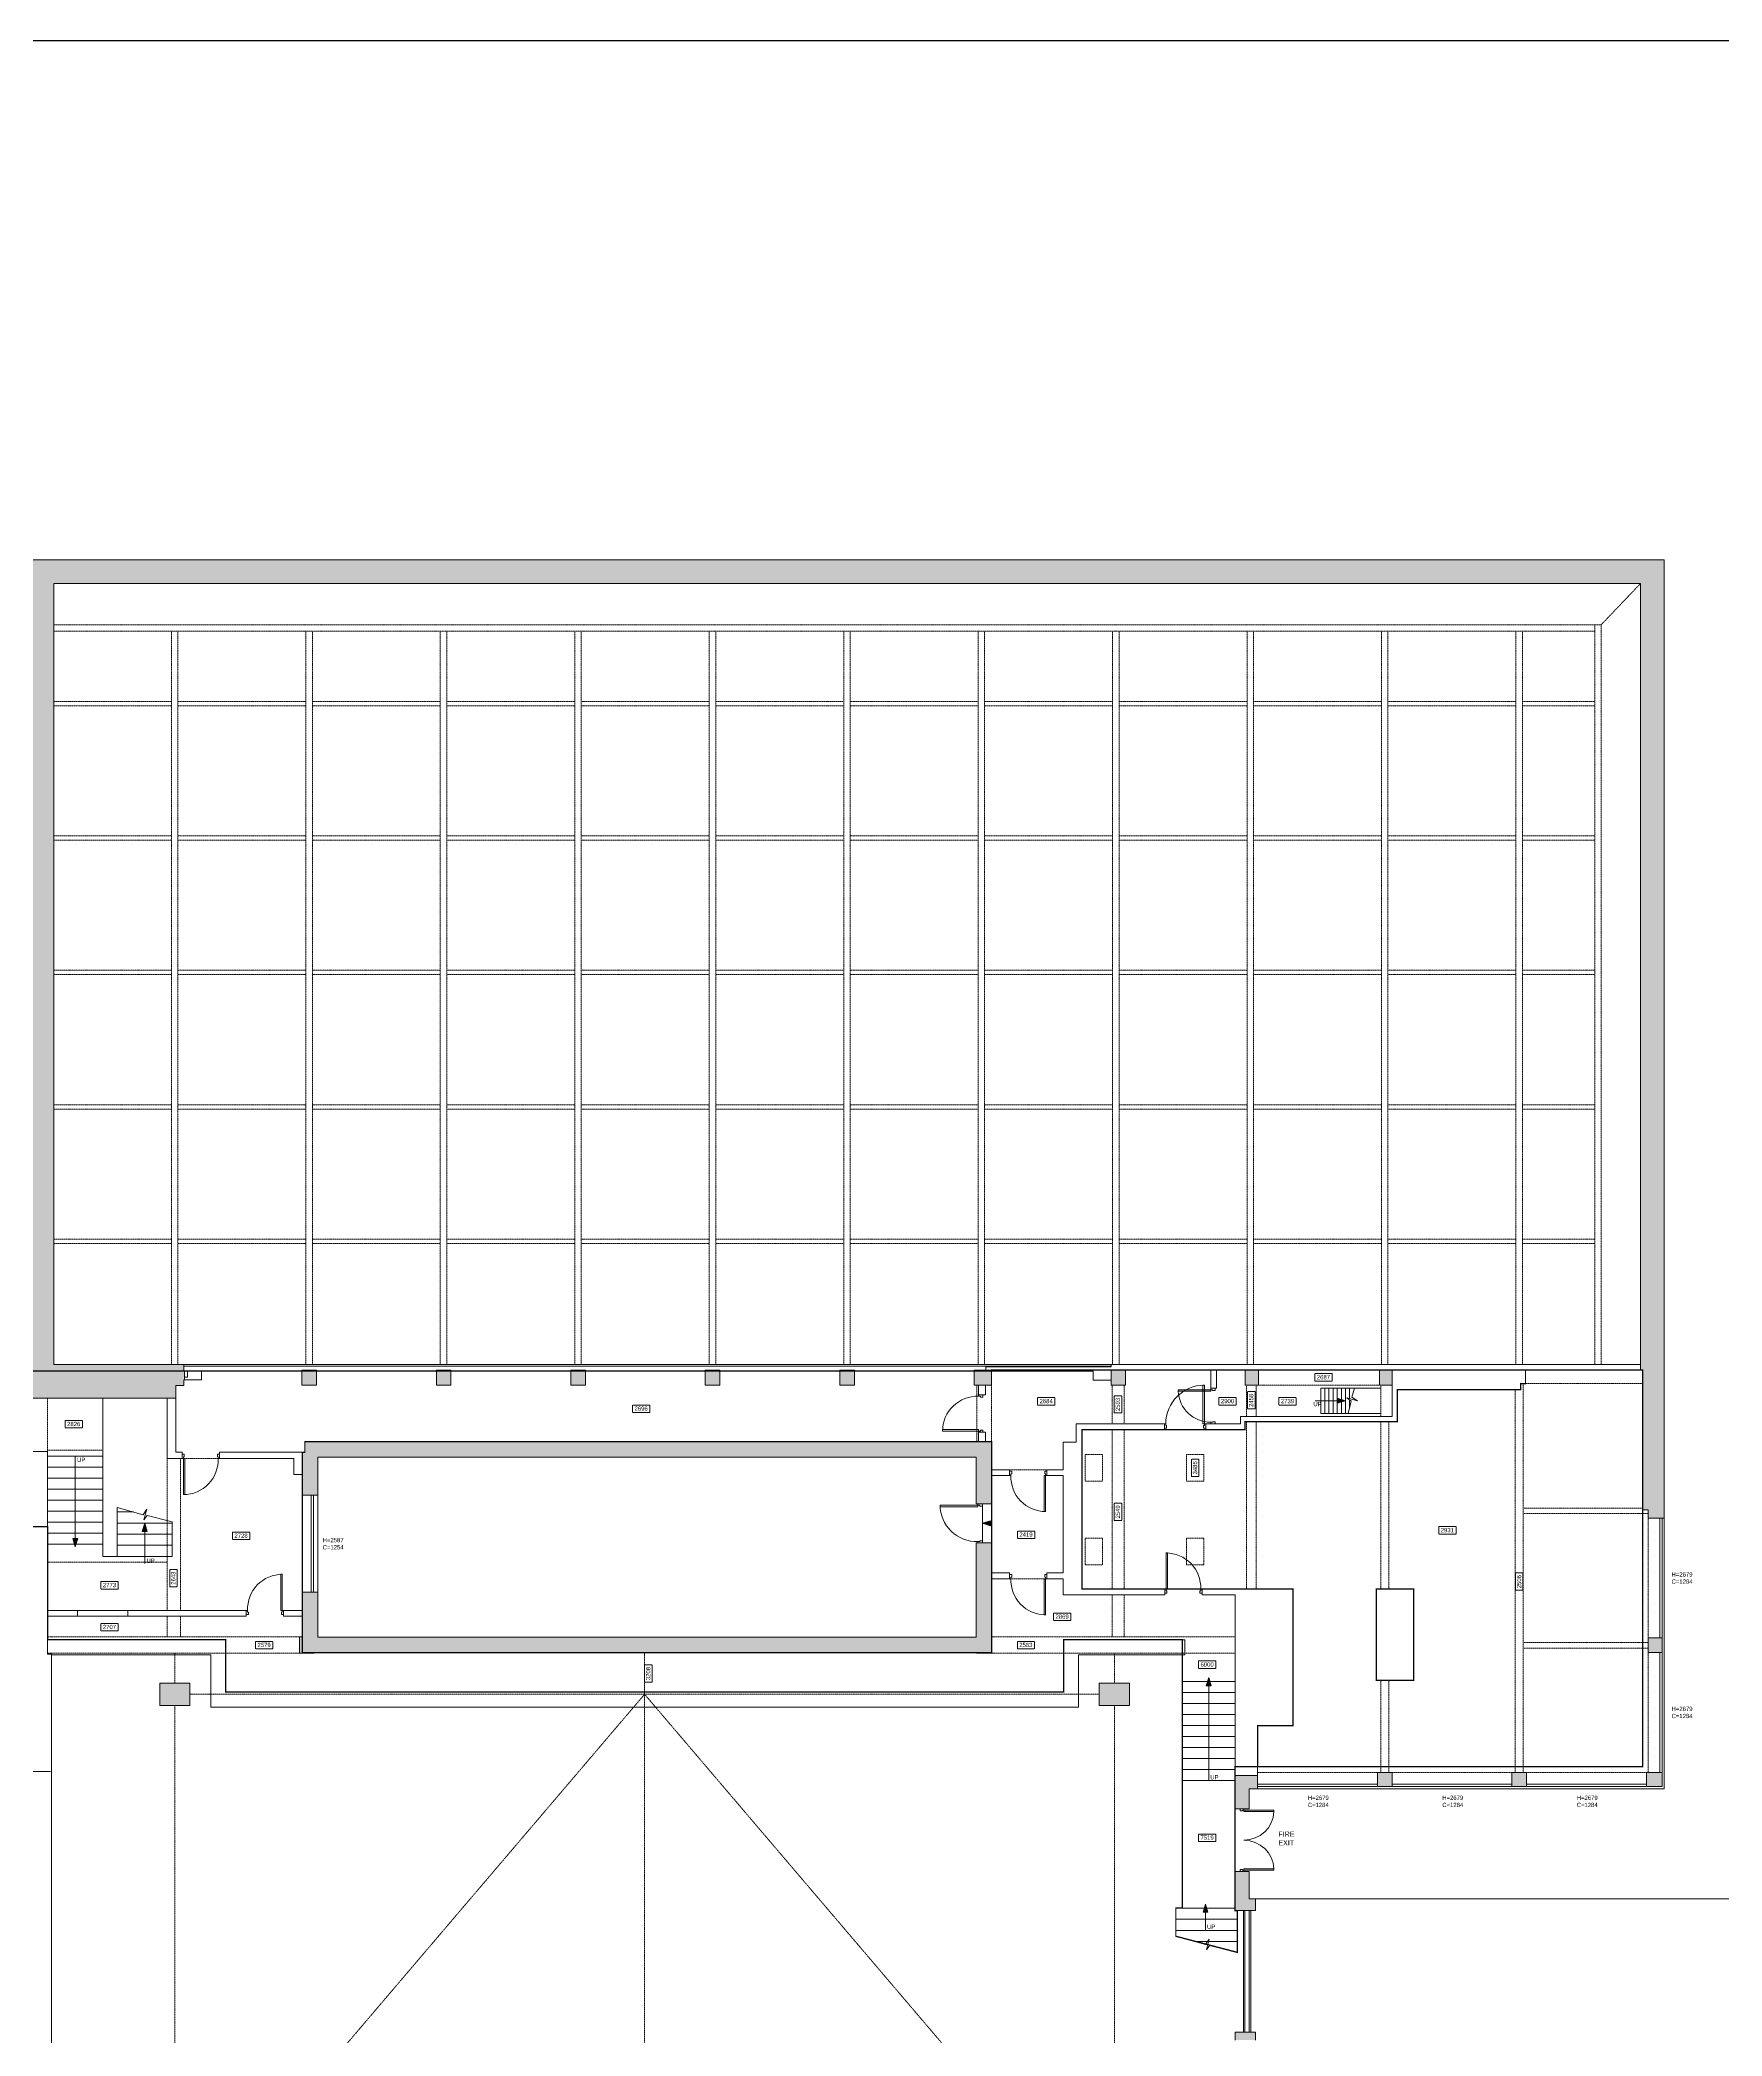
# Model space of a CAD drawing. Header units: millimetres. Extents: x 62976 to 1097852, y -110926 to 167100.
# Drawn here: x 477065 to 516223, y 117252 to 163738 of the extents above; entities that cross this region are included whole.
import ezdxf

# ---------------------------------------------------------------- set-up
doc = ezdxf.new("R2010")
doc.units = ezdxf.units.MM
doc.linetypes.add('HIDDENX2', pattern=[0.75, 0.5, -0.25])
for name, color, linetype, lineweight in [('BLOCKS', 8, 'Continuous', 15), ('Ceiling', 45, 'HIDDENX2', 15), ('Ceiling tag', 1, 'Continuous', 15), ('GIA', 84, 'Continuous', 15), ('NIA', 30, 'Continuous', 15), ('NOTES', 162, 'Continuous', 15), ('Partitions', 155, 'Continuous', 15), ('Stairs', 8, 'Continuous', 15), ('WALLS', 7, 'Continuous', 15), ('Window', 8, 'Continuous', 15)]:
    doc.layers.add(name, color=color, linetype=linetype, lineweight=lineweight)
doc.layers.add('Whatch', color=7, linetype='Continuous', lineweight=15, true_color=0xa8a8a8)
doc.styles.add('Century Gothic', font='GOTHIC.TTF')

# ---------------------------------------------------------------- blocks, each defined once
blk = doc.blocks.new('DOUBLE DOOR')
at = {"layer": 'BLOCKS'}
for p, q in [((-1520, -760), (-1555, -760)), ((-1555, -760), (-1555, -860)), ((-1555, -860), (-1505, -860)), ((-1520, -760), (-1520, -800)), ((-1520, -800), (-1505, -800)), ((-1505, -800), (-1505, -860)), ((-15, -800), (-15, -860)), ((0, -800), (-15, -800)), ((35, -860), (-15, -860)), ((0, -760), (35, -760)), ((0, -760), (0, -800)), ((35, -760), (35, -860))]:
    blk.add_line(p, q, dxfattribs=at)
for points in [[(-1485, -760), (-1485, 0), (-1520, 0), (-1520, -760)], [(-35, -760), (-35, 0), (0, 0), (0, -760)]]:
    blk.add_lwpolyline(points, close=True, dxfattribs=at)
for centre, start, end in [((-1521, -761), 0.0439, 87.2558), ((1, -761), 92.7442, 179.9561)]:
    blk.add_arc(centre, 761, start, end, dxfattribs=at)
blk = doc.blocks.new('DOOR 840')
at = {"layer": 'BLOCKS'}
for p, q in [((-582, 249), (-582, -591)), ((-582, -591), (-582, 249)), ((-548, 249), (-582, 249)), ((-548, -591), (-548, 248)), ((-612, -691), (-612, -591)), ((-582, -591), (-612, -591)), ((-562, -691), (-612, -691)), ((-548, -591), (-582, -591)), ((-582, -632), (-582, -591)), ((-562, -632), (-582, -632)), ((-562, -691), (-562, -632)), ((208, -632), (228, -632)), ((208, -691), (208, -632)), ((208, -691), (258, -691)), ((228, -632), (228, -591)), ((228, -591), (258, -591)), ((258, -691), (258, -591))]:
    blk.add_line(p, q, dxfattribs=at)
blk.add_arc((-586, -565), 814, 358.1575, 89.7593, dxfattribs=at)
blk = doc.blocks.new('door')
at = {"layer": 'BLOCKS'}
for p, q in [((0, 450), (0, -450)), ((0, 450), (34, 450)), ((0, -450), (0, 450)), ((34, -450), (34, 450)), ((-30, -550), (-30, -450)), ((0, -450), (-30, -450)), ((34, -450), (0, -450)), ((0, -491), (0, -450)), ((900, -491), (900, -450)), ((900, -450), (930, -450)), ((930, -550), (930, -450)), ((20, -550), (-30, -550)), ((20, -491), (0, -491)), ((20, -550), (20, -491)), ((880, -491), (900, -491)), ((880, -550), (880, -491)), ((880, -550), (930, -550))]:
    blk.add_line(p, q, dxfattribs=at)
blk.add_arc((0, -450), 900, 0, 90, dxfattribs=at)
blk = doc.blocks.new('DOOR 900')
at = {"layer": 'Whatch'}
blk.add_blockref('door', (-825, 91), dxfattribs=at)
blk = doc.blocks.new('DOOR 760')
at = {"layer": 'BLOCKS'}
for p, q in [((-712, -265), (-747, -265)), ((-747, -265), (-747, -365)), ((-747, -365), (-697, -365)), ((-712, -265), (-712, -305)), ((-712, -305), (-697, -305)), ((-697, -305), (-697, -365)), ((33, -305), (33, -365)), ((48, -305), (33, -305)), ((33, -365), (83, -365)), ((83, -265), (48, -265)), ((48, -305), (48, -265)), ((83, -365), (83, -265))]:
    blk.add_line(p, q, dxfattribs=at)
blk.add_lwpolyline([(-677, -265), (-677, 495), (-712, 495), (-712, -265)], close=True, dxfattribs=at)
blk.add_arc((-714, -266), 761, 0.0439, 87.2558, dxfattribs=at)

msp = doc.modelspace()

# ---------------------------------------------------------------- hatches: boundary and pattern name
at = {"layer": 'Stairs'}
for points in [[(507265, 131991), (507265, 132107), (507457, 132048)], [(499004, 129193), (499196, 129136), (499196, 129252)], [(477831, 128839), (477946, 128839), (477887, 128647)], [(479449, 129006), (479564, 129006), (479505, 129199)], [(504273, 125602), (504217, 125410), (504332, 125410)], [(504197, 120328), (504141, 120136), (504256, 120136)]]:
    msp.add_hatch(color=256, dxfattribs=at).paths.add_polyline_path(points)
at = {"layer": 'Whatch', "ltscale": 2}
h = msp.add_hatch(color=256, dxfattribs=at)
h.dxf.hatch_style = 1
h.paths.add_polyline_path([(514873, 151630), (473746, 151630), (473746, 151201), (473939, 151201), (473939, 151080), (476799, 151080), (476799, 132107), (480227, 132107), (480227, 132404), (480412, 132404), (480412, 132600), (480427, 132600), (480427, 132737), (480412, 132737), (480412, 132892), (477390, 132892), (477390, 151080), (514327, 151080), (514323, 151076), (514323, 132761), (514375, 132761), (514375, 129511), (514505, 129511), (514505, 129314), (514873, 129314)])
h.paths.add_polyline_path([(470956, 151548), (470616, 151548), (470616, 151201), (470956, 151201)])
h.paths.add_polyline_path([(467826, 151548), (467490, 151548), (467490, 151241), (467826, 151241)])
h.paths.add_polyline_path([(467837, 148451), (467490, 148451), (467490, 148111), (467837, 148111)])
h.paths.add_polyline_path([(467837, 145321), (467490, 145321), (467490, 144981), (467837, 144981)])
h.paths.add_polyline_path([(467837, 142191), (467490, 142191), (467490, 141851), (467837, 141851)])
h.paths.add_polyline_path([(467837, 139061), (467490, 139061), (467490, 138721), (467837, 138721)])
h.paths.add_polyline_path([(467837, 135931), (467490, 135931), (467490, 135591), (467837, 135591)])
h.paths.add_polyline_path([(467837, 132801), (467490, 132801), (467490, 132461), (467837, 132461)])
h.paths.add_polyline_path([(468165, 129471), (467837, 129471), (467837, 129671), (467490, 129671), (467490, 129285), (467360, 129285), (467360, 129140), (467360, 129040), (468165, 129040)])
h.paths.add_polyline_path([(466580, 129285), (464364, 129285), (463378, 130114), (463167, 129971), (464275, 129040), (466580, 129040), (466580, 129140)])
h.paths.add_polyline_path([(466580, 126346), (466580, 126446), (464499, 126446), (461612, 128874), (461407, 128727), (464409, 126201), (466580, 126201)])
h.paths.add_polyline_path([(468165, 126446), (467360, 126446), (467360, 126346), (467360, 126201), (467490, 126201), (468165, 126201)])
h.paths.add_polyline_path([(475256, 129623), (474961, 129623), (474961, 129365), (475256, 129365)], flags=17)
h = msp.add_hatch(color=256, dxfattribs=at)
h.dxf.hatch_style = 1
h.paths.add_polyline_path([(477397, 111402), (476871, 111402), (476871, 110866), (477397, 110866)])
h.paths.add_polyline_path([(480327, 111385), (480047, 111385), (480047, 110866), (480327, 110866)])
h.paths.add_polyline_path([(480557, 112375), (479857, 112375), (479857, 111850), (480557, 111850)])
h.paths.add_polyline_path([(483457, 111385), (483177, 111385), (483177, 110866), (483457, 110866)])
h.paths.add_polyline_path([(486587, 111385), (486307, 111385), (486307, 110866), (486587, 110866)])
h.paths.add_polyline_path([(489717, 111385), (489437, 111385), (489437, 110866), (489717, 110866)])
h.paths.add_polyline_path([(492847, 111385), (492567, 111385), (492567, 110866), (492847, 110866)])
h.paths.add_polyline_path([(495977, 111385), (495697, 111385), (495697, 110866), (495977, 110866)])
h.paths.add_polyline_path([(499107, 111385), (498827, 111385), (498827, 110866), (499107, 110866)])
h.paths.add_polyline_path([(502426, 112375), (501726, 112375), (501726, 111850), (502426, 111850)])
h.paths.add_polyline_path([(502237, 111385), (501957, 111385), (501957, 110866), (502237, 110866)])
h.paths.add_polyline_path([(505362, 111434), (504887, 111434), (504887, 110866), (505362, 110866)])
h.paths.add_polyline_path([(505365, 114320), (504887, 114320), (504887, 114134), (505365, 114134)])
h.paths.add_polyline_path([(505365, 117345), (504887, 117345), (504887, 117159), (505365, 117159)])
h.paths.add_polyline_path([(505212, 121083), (505094, 121083), (504887, 121083), (504887, 120175), (505365, 120175), (505365, 120446), (505212, 120446)])
h.paths.add_polyline_path([(505411, 123067), (505411, 123322), (504887, 123322), (504887, 122543), (505094, 122543), (505212, 122543), (505212, 123007), (505411, 123007)])
h.paths.add_polyline_path([(508541, 123394), (508201, 123394), (508201, 123067), (508541, 123067)])
h.paths.add_polyline_path([(511671, 123394), (511331, 123394), (511331, 123067), (511671, 123067)])
h.paths.add_polyline_path([(514832, 123394), (514461, 123394), (514461, 123067), (514832, 123067)])
h.paths.add_polyline_path([(514832, 126524), (514505, 126524), (514505, 126184), (514832, 126184)])
h.paths.add_polyline_path([(502426, 125474), (501726, 125474), (501726, 124949), (502426, 124949)])
h.paths.add_polyline_path([(480557, 125474), (479857, 125474), (479857, 124949), (480557, 124949)])
h.paths.add_polyline_path([(499219, 128737), (498899, 128737), (498857, 128737), (498857, 126541), (483537, 126541), (483537, 127588), (483431, 127588), (483175, 127588), (483175, 126551), (483110, 126551), (483110, 126169), (483450, 126169), (483450, 126179), (498866, 126179), (498866, 126169), (499219, 126169)])
h.paths.add_polyline_path([(483537, 130736), (498857, 130736), (498857, 129648), (498899, 129648), (499219, 129648), (499219, 131098), (483232, 131098), (483232, 130848), (483175, 130848), (483175, 129847), (483431, 129847), (483537, 129847)])
h.paths.add_polyline_path([(505434, 132761), (505125, 132761), (505125, 132409), (505434, 132409)])
h.paths.add_polyline_path([(502338, 132761), (502003, 132761), (502003, 132409), (502338, 132409)])
h.paths.add_polyline_path([(499219, 132761), (498814, 132761), (498814, 132737), (498814, 132409), (499219, 132409)])
h.paths.add_polyline_path([(496024, 132761), (495684, 132761), (495684, 132409), (496024, 132409)])
h.paths.add_polyline_path([(492894, 132761), (492554, 132761), (492554, 132409), (492894, 132409)])
h.paths.add_polyline_path([(489764, 132761), (489424, 132761), (489424, 132409), (489764, 132409)])
h.paths.add_polyline_path([(486634, 132761), (486294, 132761), (486294, 132409), (486634, 132409)])
h.paths.add_polyline_path([(483504, 132761), (483164, 132761), (483164, 132409), (483504, 132409)])
h.paths.add_polyline_path([(508542, 132761), (508247, 132761), (508247, 132409), (508542, 132409)])

# ---------------------------------------------------------------- linework, layer by layer
at = {"layer": 'BLOCKS', "ltscale": 2}
for p, q in [((480412, 132892), (502003, 132892)), ((502003, 132852), (480412, 132852)), ((480497, 132600), (480427, 132600)), ((480427, 132534), (480825, 132534)), ((483164, 132737), (480497, 132737)), ((480497, 132737), (480497, 132600)), ((480825, 132534), (480825, 132737)), ((486294, 132737), (483504, 132737)), ((489424, 132737), (486634, 132737)), ((492554, 132737), (489764, 132737)), ((495684, 132737), (492894, 132737)), ((498814, 132737), (496024, 132737)), ((501587, 132739), (499219, 132739)), ((501587, 132529), (501587, 132739)), ((502003, 132529), (501587, 132529)), ((481391, 126483), (477243, 126483)), ((481391, 126483), (481391, 125262)), ((503717, 126483), (500894, 126483)), ((500894, 126483), (500894, 125262)), ((503717, 126483), (503717, 126132)), ((481040, 126132), (477331, 126132)), ((481040, 126132), (481040, 124911)), ((503717, 126132), (501245, 126132)), ((501245, 126132), (501245, 124911)), ((500894, 125262), (481391, 125262)), ((501245, 124911), (481040, 124911)), ((517281, 120446), (505212, 120446))]:
    msp.add_line(p, q, dxfattribs=at)
at = {"layer": 'Ceiling', "ltscale": 2}
for p, q in [((513409, 150118), (514323, 151076)), ((477390, 150118), (513409, 150118)), ((477390, 149968), (513259, 149968)), ((480129, 132892), (480129, 149968)), ((480279, 132892), (480279, 149968)), ((483259, 132892), (483259, 149968)), ((483409, 132892), (483409, 149968)), ((486386, 132892), (486386, 149968)), ((486536, 132892), (486536, 149968)), ((489516, 132892), (489516, 149968)), ((489666, 132892), (489666, 149968)), ((492646, 132892), (492646, 149968)), ((492796, 132892), (492796, 149968)), ((495776, 132892), (495776, 149968)), ((495926, 132892), (495926, 149968)), ((498906, 132892), (498906, 149968)), ((499056, 132892), (499056, 149968)), ((502036, 132892), (502036, 149968)), ((502186, 132892), (502186, 149968)), ((505166, 132892), (505166, 149968)), ((505316, 132892), (505316, 149968)), ((508296, 132892), (508296, 149968)), ((508446, 132892), (508446, 149968)), ((511426, 132892), (511426, 149968)), ((511576, 132892), (511576, 149968)), ((513259, 150118), (513259, 132892)), ((513409, 150118), (513409, 132892)), ((477390, 148331), (480129, 148331)), ((480279, 148331), (483259, 148331)), ((483409, 148331), (486386, 148331)), ((486536, 148331), (489516, 148331)), ((489666, 148331), (492646, 148331)), ((492796, 148331), (495776, 148331)), ((495926, 148331), (498906, 148331)), ((499056, 148331), (502036, 148331)), ((502186, 148331), (505166, 148331)), ((505316, 148331), (508296, 148331)), ((508446, 148331), (511426, 148331)), ((511576, 148331), (513259, 148331)), ((477390, 148231), (480129, 148231)), ((480279, 148231), (483259, 148231)), ((483409, 148231), (486386, 148231)), ((486536, 148231), (489516, 148231)), ((489666, 148231), (492646, 148231)), ((492796, 148231), (495776, 148231)), ((495926, 148231), (498906, 148231)), ((499056, 148231), (502036, 148231)), ((502186, 148231), (505166, 148231)), ((505316, 148231), (508296, 148231)), ((508446, 148231), (511426, 148231)), ((511576, 148231), (513259, 148231)), ((477390, 145201), (480129, 145201)), ((477390, 145101), (480129, 145101)), ((480279, 145201), (483259, 145201)), ((480279, 145101), (483259, 145101)), ((483409, 145201), (486386, 145201)), ((483409, 145101), (486386, 145101)), ((486536, 145201), (489516, 145201)), ((486536, 145101), (489516, 145101)), ((489666, 145201), (492646, 145201)), ((489666, 145101), (492646, 145101)), ((492796, 145201), (495776, 145201)), ((492796, 145101), (495776, 145101)), ((495926, 145201), (498906, 145201)), ((495926, 145101), (498906, 145101)), ((499056, 145201), (502036, 145201)), ((499056, 145101), (502036, 145101)), ((502186, 145201), (505166, 145201)), ((502186, 145101), (505166, 145101)), ((505316, 145201), (508296, 145201)), ((505316, 145101), (508296, 145101)), ((508446, 145201), (511426, 145201)), ((508446, 145101), (511426, 145101)), ((511576, 145201), (513259, 145201)), ((511576, 145101), (513259, 145101)), ((477390, 142071), (480129, 142071)), ((477390, 141971), (480129, 141971)), ((480279, 142071), (483259, 142071)), ((480279, 141971), (483259, 141971)), ((483409, 142071), (486386, 142071)), ((483409, 141971), (486386, 141971)), ((486536, 142071), (489516, 142071)), ((486536, 141971), (489516, 141971)), ((489666, 142071), (492646, 142071)), ((489666, 141971), (492646, 141971)), ((492796, 142071), (495776, 142071)), ((492796, 141971), (495776, 141971)), ((495926, 142071), (498906, 142071)), ((495926, 141971), (498906, 141971)), ((499056, 142071), (502036, 142071)), ((499056, 141971), (502036, 141971)), ((502186, 142071), (505166, 142071)), ((502186, 141971), (505166, 141971)), ((505316, 142071), (508296, 142071)), ((505316, 141971), (508296, 141971)), ((508446, 142071), (511426, 142071)), ((508446, 141971), (511426, 141971)), ((511576, 142071), (513259, 142071)), ((511576, 141971), (513259, 141971)), ((477390, 138941), (480129, 138941)), ((477390, 138841), (480129, 138841)), ((480279, 138941), (483259, 138941)), ((480279, 138841), (483259, 138841)), ((483409, 138941), (486386, 138941)), ((483409, 138841), (486386, 138841)), ((486536, 138941), (489516, 138941)), ((486536, 138841), (489516, 138841)), ((489666, 138941), (492646, 138941)), ((489666, 138841), (492646, 138841)), ((492796, 138941), (495776, 138941)), ((492796, 138841), (495776, 138841)), ((495926, 138941), (498906, 138941)), ((495926, 138841), (498906, 138841)), ((499056, 138941), (502036, 138941)), ((499056, 138841), (502036, 138841)), ((502186, 138941), (505166, 138941)), ((502186, 138841), (505166, 138841)), ((505316, 138941), (508296, 138941)), ((505316, 138841), (508296, 138841)), ((508446, 138941), (511426, 138941)), ((508446, 138841), (511426, 138841)), ((511576, 138941), (513259, 138941)), ((511576, 138841), (513259, 138841)), ((477390, 135811), (480129, 135811)), ((480279, 135811), (483259, 135811)), ((483409, 135811), (486386, 135811)), ((486536, 135811), (489516, 135811)), ((489666, 135811), (492646, 135811)), ((492796, 135811), (495776, 135811)), ((495926, 135811), (498906, 135811)), ((499056, 135811), (502036, 135811)), ((502186, 135811), (505166, 135811)), ((505316, 135811), (508296, 135811)), ((508446, 135811), (511426, 135811)), ((511576, 135811), (513259, 135811)), ((477390, 135711), (480129, 135711)), ((480279, 135711), (483259, 135711)), ((483409, 135711), (486386, 135711)), ((486536, 135711), (489516, 135711)), ((489666, 135711), (492646, 135711)), ((492796, 135711), (495776, 135711)), ((495926, 135711), (498906, 135711)), ((499056, 135711), (502036, 135711)), ((502186, 135711), (505166, 135711)), ((505316, 135711), (508296, 135711)), ((508446, 135711), (511426, 135711)), ((511576, 135711), (513259, 135711)), ((477243, 130863), (477243, 132107)), ((498876, 131098), (498876, 132409)), ((499219, 131098), (499219, 132409)), ((502024, 131510), (502024, 132409)), ((502302, 131510), (502302, 132409)), ((505153, 131679), (505153, 132409)), ((505375, 131679), (505375, 132409)), ((505434, 132409), (508247, 132409)), ((508277, 131679), (508277, 132406)), ((511407, 123394), (511407, 132303)), ((511595, 123394), (511595, 132447)), ((511647, 132447), (514375, 132447)), ((505153, 127662), (505153, 131559)), ((505375, 127662), (505375, 131559)), ((508277, 127662), (508277, 131559)), ((508465, 127662), (508465, 131559)), ((502024, 127662), (502024, 131375)), ((502302, 127662), (502302, 131375)), ((477243, 130893), (478534, 130893)), ((480025, 130701), (480025, 127165)), ((480340, 130701), (480340, 127165)), ((480440, 130701), (481216, 130701)), ((501398, 130797), (501398, 130172)), ((501798, 130797), (501398, 130797)), ((501798, 130797), (501798, 130172)), ((503759, 130797), (503759, 130172)), ((504159, 130797), (503759, 130797)), ((504159, 130797), (504159, 130172)), ((499637, 130442), (500507, 130442)), ((501798, 130172), (501398, 130172)), ((504159, 130172), (503759, 130172)), ((499219, 129648), (499219, 128737)), ((514375, 129549), (511614, 129549)), ((514505, 129419), (511614, 129419)), ((514505, 126524), (514505, 129314)), ((501398, 128848), (501398, 128223)), ((501798, 128848), (501398, 128848)), ((501798, 128848), (501798, 128223)), ((503759, 128848), (503759, 128223)), ((504159, 128848), (503759, 128848)), ((504159, 128848), (504159, 128223)), ((477243, 128290), (480025, 128290)), ((499667, 127902), (500443, 127902)), ((501798, 128223), (501398, 128223)), ((504159, 128223), (503759, 128223)), ((502024, 126551), (502024, 127527)), ((502302, 126551), (502302, 127527)), ((480025, 127030), (480025, 126551)), ((480340, 127030), (480340, 126551)), ((483110, 126551), (477243, 126551)), ((504887, 126551), (499219, 126551)), ((483110, 126169), (477243, 126169)), ((480207, 126169), (480207, 125474)), ((491141, 112113), (491141, 126179)), ((499219, 126169), (504887, 126169)), ((502076, 125474), (502076, 126169)), ((514505, 126419), (511614, 126419)), ((514505, 126289), (511614, 126289)), ((514505, 126184), (514505, 123394)), ((508277, 123394), (508277, 125537)), ((508465, 123394), (508465, 125537)), ((491141, 125212), (480207, 112375)), ((480557, 125212), (501726, 125212)), ((491141, 125212), (502076, 112375)), ((480207, 124949), (480207, 112375)), ((502076, 112375), (502076, 124949)), ((508201, 123394), (505411, 123394)), ((508541, 123394), (511331, 123394)), ((511671, 123394), (514461, 123394)), ((504887, 122543), (504887, 121083))]:
    msp.add_line(p, q, dxfattribs=at)
at = {"layer": 'Ceiling'}
for points in [[(506745, 132679), (507147, 132679), (507147, 132504), (506745, 132504)], [(500290, 132123), (500692, 132123), (500692, 131948), (500290, 131948)], [(502075, 131763), (502075, 132164), (502250, 132164), (502250, 131763)], [(504512, 132123), (504914, 132123), (504914, 131948), (504512, 131948)], [(505177, 131858), (505177, 132260), (505352, 132260), (505352, 131858)], [(505909, 132123), (506311, 132123), (506311, 131948), (505909, 131948)], [(477654, 131588), (478056, 131588), (478056, 131414), (477654, 131414)], [(490862, 131947), (491264, 131947), (491264, 131772), (490862, 131772)], [(503871, 130287), (503871, 130688), (504046, 130688), (504046, 130287)], [(502075, 129262), (502075, 129664), (502250, 129664), (502250, 129262)], [(481550, 128987), (481951, 128987), (481951, 128813), (481550, 128813)], [(499822, 129014), (500224, 129014), (500224, 128840), (499822, 128840)], [(509630, 129117), (510032, 129117), (510032, 128942), (509630, 128942)], [(478486, 127837), (478888, 127837), (478888, 127663), (478486, 127663)], [(480087, 127718), (480087, 128120), (480262, 128120), (480262, 127718)], [(511414, 127636), (511414, 128038), (511589, 128038), (511589, 127636)], [(500662, 127104), (501064, 127104), (501064, 126930), (500662, 126930)], [(478486, 126861), (478888, 126861), (478888, 126687), (478486, 126687)], [(482085, 126443), (482487, 126443), (482487, 126268), (482085, 126268)], [(499819, 126443), (500221, 126443), (500221, 126268), (499819, 126268)], [(504038, 125989), (504439, 125989), (504439, 125814), (504038, 125814)], [(491141, 125496), (491141, 125897), (491316, 125897), (491316, 125496)], [(504038, 121956), (504439, 121956), (504439, 121782), (504038, 121782)]]:
    msp.add_lwpolyline(points, close=True, dxfattribs=at)
at = {"layer": 'GIA', "ltscale": 2, "const_width": 30}
msp.add_lwpolyline([(476799, 132737), (499219, 132737), (499219, 132761), (514375, 132761), (514375, 123524), (504887, 123524), (504887, 120175), (504940, 120175), (504940, 119201), (503508, 119577), (503508, 120232), (503660, 120232), (503660, 126483), (500894, 126483), (500894, 125262), (481391, 125262), (481391, 126483), (477243, 126483), (477243, 129112), (475322, 129112)], dxfattribs=at)
msp.add_lwpolyline([(499219, 126179), (483175, 126179), (483175, 130848), (483232, 130848), (483232, 131098), (499219, 131098)], close=True, dxfattribs=at)
at = {"layer": 'NIA', "ltscale": 2}
msp.add_lwpolyline([(511647, 132761, 30, 30, 0), (511647, 132447, 30, 30, 0), (511535, 132447, 30, 30, 0), (511535, 132303, 30, 30, 0), (508665, 132303, 30, 30, 0), (508665, 131559, 30, 30, 0), (505115, 131559, 30, 30, 0), (505115, 131375, 30, 30, 0), (501324, 131375, 30, 30, 0), (501324, 127662, 30, 30, 0), (506237, 127662, 30, 30, 0), (506237, 124480, 30, 30, 0), (505411, 124480, 30, 30, 0), (505411, 123524, 30, 30, 0), (514375, 123524, 30, 30, 0), (514375, 132761, 30, 30, 0)], format="xyseb", close=True, dxfattribs=at)
at = {"layer": 'NIA', "ltscale": 2, "const_width": 30}
msp.add_lwpolyline([(508176, 127662), (509042, 127662), (509042, 125537), (508176, 125537)], close=True, dxfattribs=at)
at = {"layer": 'Partitions', "ltscale": 2}
for p, q in [((499081, 132761), (499081, 132837)), ((499081, 132837), (502003, 132837)), ((499219, 132761), (502003, 132761)), ((502003, 132837), (502003, 132892)), ((502003, 132892), (514323, 132892)), ((502338, 132761), (504322, 132761)), ((504322, 132340), (504322, 132761)), ((504457, 132340), (504457, 132761)), ((504457, 132761), (505125, 132761)), ((505434, 132761), (508247, 132761)), ((511647, 132447), (511647, 132761)), ((511647, 132761), (514323, 132761)), ((480025, 130701), (480025, 132107)), ((480227, 130848), (480227, 132107)), ((498916, 132183), (498916, 132409)), ((499079, 132183), (498916, 132183)), ((499079, 132183), (499079, 132409)), ((504322, 132340), (504457, 132340)), ((508542, 131679), (508542, 132406)), ((508665, 132303), (511535, 132303)), ((508665, 132303), (508665, 131559)), ((511535, 132303), (511535, 132447)), ((511535, 132447), (511647, 132447)), ((505014, 131510), (505014, 131679)), ((505014, 131679), (508542, 131679)), ((508665, 131559), (505115, 131559)), ((505115, 131559), (505115, 131375)), ((498916, 131098), (498916, 131313)), ((498916, 131313), (499079, 131313)), ((499079, 131098), (499079, 131313)), ((501189, 131510), (501189, 131084)), ((503243, 131510), (501189, 131510)), ((501324, 131375), (501324, 127662)), ((503243, 131375), (501324, 131375)), ((503243, 131510), (503243, 131375)), ((504203, 131510), (505014, 131510)), ((504203, 131510), (504203, 131375)), ((505115, 131375), (504203, 131375)), ((477243, 130759), (477243, 126143)), ((480376, 130701), (480025, 130701)), ((480376, 130848), (480227, 130848)), ((480376, 130848), (480376, 130701)), ((483175, 130848), (481246, 130848)), ((481246, 130701), (481246, 130848)), ((482974, 130701), (481246, 130701)), ((482974, 130701), (482974, 130333)), ((501189, 131084), (500883, 131084)), ((500883, 131084), (500883, 130442)), ((482974, 130333), (483175, 130333)), ((499219, 130442), (499637, 130442)), ((499219, 130307), (499637, 130307)), ((499637, 130307), (499637, 130442)), ((500507, 130442), (500883, 130442)), ((500507, 130307), (500507, 130442)), ((500507, 130307), (500883, 130307)), ((500883, 130307), (500883, 128037)), ((499219, 128037), (499637, 128037)), ((499219, 127902), (499637, 127902)), ((499637, 127902), (499637, 128037)), ((500507, 128037), (500883, 128037)), ((500507, 127902), (500507, 128037)), ((500507, 127902), (500883, 127902)), ((500883, 127902), (500883, 127527)), ((503249, 127527), (500883, 127527)), ((503249, 127662), (501324, 127662)), ((503249, 127527), (503249, 127662)), ((506237, 127662), (504119, 127662)), ((504119, 127527), (504119, 127662)), ((504887, 127527), (504119, 127527)), ((504887, 127527), (504887, 123322)), ((506237, 127662), (506237, 124480)), ((508176, 127662), (508176, 125537)), ((509042, 127662), (508176, 127662)), ((509042, 125537), (509042, 127662)), ((477938, 127165), (477243, 127165)), ((477938, 127030), (477243, 127030)), ((477938, 127165), (477938, 127030)), ((481868, 127165), (479112, 127165)), ((479112, 127165), (479112, 127030)), ((481868, 127030), (479112, 127030)), ((481868, 127165), (481868, 127030)), ((483175, 127165), (482738, 127165)), ((482738, 127165), (482738, 127030)), ((483175, 127030), (482738, 127030)), ((477243, 126143), (477331, 126143)), ((508176, 125537), (509042, 125537)), ((506237, 124480), (505411, 124480)), ((505411, 124480), (505411, 123322)), ((467459, 123411), (477308, 123411))]:
    msp.add_line(p, q, dxfattribs=at)
at = {"layer": 'Stairs'}
for p, q in [((478532, 128424), (478532, 132107)), ((506752, 132049), (507265, 132049)), ((507265, 131991), (507265, 132107)), ((507265, 132107), (507457, 132048)), ((507265, 131991), (507457, 132048)), ((507590, 132040), (507489, 132113)), ((507489, 132113), (507738, 132048)), ((507518, 131753), (507590, 132040)), ((507608, 132134), (507667, 132342)), ((507738, 132048), (507608, 132134)), ((477888, 130759), (477888, 128839)), ((478867, 128424), (478867, 129563)), ((479467, 129394), (478867, 129563)), ((479243, 129457), (478867, 129457)), ((479552, 129523), (479467, 129394)), ((479487, 129275), (479552, 129523)), ((479560, 129376), (479487, 129275)), ((479535, 129457), (479508, 129457)), ((480144, 129229), (479560, 129376)), ((480144, 129229), (480144, 128424)), ((499004, 129596), (499004, 128790)), ((499196, 129252), (499004, 129193)), ((499196, 129136), (499196, 129252)), ((477831, 128839), (477946, 128839)), ((477831, 128839), (477887, 128647)), ((477946, 128839), (477887, 128647)), ((480144, 129199), (478867, 129199)), ((480144, 128941), (478867, 128941)), ((479449, 129006), (479505, 129199)), ((479449, 129006), (479564, 129006)), ((479564, 129006), (479505, 129199)), ((479506, 128260), (479506, 129006)), ((499196, 129136), (499004, 129193)), ((478532, 128424), (478867, 128424)), ((480144, 128683), (478867, 128683)), ((480144, 128424), (478867, 128424)), ((503660, 126132), (503660, 120232)), ((504217, 125410), (504273, 125602)), ((504332, 125410), (504273, 125602)), ((504887, 125506), (503660, 125506)), ((504887, 125250), (503660, 125250)), ((504217, 125410), (504332, 125410)), ((504274, 123201), (504274, 125410)), ((504887, 124994), (503660, 124994)), ((504887, 124738), (503660, 124738)), ((504887, 124482), (503660, 124482)), ((504887, 124226), (503660, 124226)), ((504887, 123970), (503660, 123970)), ((504887, 123714), (503660, 123714)), ((504887, 123458), (503660, 123458)), ((504887, 123201), (503660, 123201)), ((503508, 120232), (503508, 119577)), ((504887, 120232), (503508, 120232)), ((504940, 119973), (503508, 119973)), ((504141, 120136), (504197, 120328)), ((504141, 120136), (504256, 120136)), ((504256, 120136), (504197, 120328)), ((504198, 119714), (504198, 120136)), ((504940, 120175), (504940, 119201)), ((504940, 119714), (503508, 119714)), ((504199, 119383), (503508, 119577)), ((504284, 119512), (504199, 119383)), ((504219, 119263), (504284, 119512)), ((504246, 119454), (503943, 119454)), ((504292, 119364), (504219, 119263)), ((504940, 119454), (504269, 119454)), ((504940, 119201), (504292, 119364))]:
    msp.add_line(p, q, dxfattribs=at)
at = {"layer": 'Stairs', "ltscale": 2}
for p, q in [((506881, 131753), (506881, 132342)), ((506881, 132342), (508277, 132342)), ((506977, 131753), (506977, 132342)), ((507073, 131753), (507073, 132342)), ((507169, 131753), (507169, 132342)), ((507265, 131753), (507265, 132342)), ((507361, 131753), (507361, 132342)), ((507457, 131753), (507457, 132342)), ((507553, 132096), (507553, 132342)), ((507553, 131894), (507553, 132067)), ((506881, 131753), (508277, 131753)), ((477243, 130863), (476888, 130863)), ((477243, 130759), (477243, 130863)), ((478532, 130759), (477243, 130759)), ((478532, 130503), (477243, 130503)), ((478532, 130246), (477243, 130246)), ((478532, 129990), (477243, 129990)), ((478532, 129733), (477243, 129733)), ((478532, 129476), (477243, 129476)), ((478532, 129220), (477243, 129220)), ((478532, 128963), (477243, 128963)), ((477243, 128706), (478532, 128706))]:
    msp.add_line(p, q, dxfattribs=at)
at = {"layer": 'WALLS', "ltscale": 2}
for p, q in [((477390, 132892), (477390, 151080)), ((514323, 151080), (477390, 151080)), ((514323, 132761), (514323, 151080)), ((480412, 132892), (477390, 132892)), ((480412, 132737), (480412, 132892)), ((480427, 132737), (480412, 132737)), ((480412, 132404), (480412, 132534)), ((480412, 132534), (480427, 132534)), ((480427, 132534), (480427, 132737)), ((483164, 132409), (483164, 132761)), ((483164, 132761), (483504, 132761)), ((483504, 132409), (483504, 132761)), ((486294, 132409), (486294, 132761)), ((486294, 132761), (486634, 132761)), ((486634, 132409), (486634, 132761)), ((489424, 132409), (489424, 132761)), ((489424, 132761), (489764, 132761)), ((489764, 132409), (489764, 132761)), ((492554, 132409), (492554, 132761)), ((492554, 132761), (492894, 132761)), ((492894, 132409), (492894, 132761)), ((495684, 132409), (495684, 132761)), ((495684, 132761), (496024, 132761)), ((496024, 132409), (496024, 132761)), ((498814, 132409), (498814, 132761)), ((498814, 132761), (499219, 132761)), ((499219, 132409), (499219, 132761)), ((502003, 132409), (502003, 132761)), ((502003, 132761), (502338, 132761)), ((502338, 132761), (502338, 132409)), ((505125, 132761), (505125, 132409)), ((505125, 132761), (505434, 132761)), ((505434, 132409), (505434, 132761)), ((508247, 132761), (508247, 132409)), ((514323, 132761), (514375, 132761)), ((514375, 132761), (514375, 129511)), ((480227, 132107), (476799, 132107)), ((480227, 132404), (480412, 132404)), ((480227, 132404), (480227, 132107)), ((483504, 132409), (483164, 132409)), ((486634, 132409), (486294, 132409)), ((489764, 132409), (489424, 132409)), ((492894, 132409), (492554, 132409)), ((496024, 132409), (495684, 132409)), ((498814, 132409), (499219, 132409)), ((502338, 132409), (502003, 132409)), ((505125, 132409), (505434, 132409)), ((508247, 132409), (508542, 132409)), ((483232, 130848), (483232, 131098)), ((483232, 131098), (499219, 131098)), ((499219, 131098), (499219, 129648)), ((483175, 130848), (483175, 129847)), ((483175, 130848), (483232, 130848)), ((483175, 129847), (483431, 129847)), ((499219, 129648), (498899, 129648)), ((514375, 129511), (514505, 129511)), ((514505, 129511), (514505, 129314)), ((514505, 129314), (514873, 129314)), ((498899, 128737), (499219, 128737)), ((499219, 128737), (499219, 126169)), ((483175, 127588), (483175, 126551)), ((483175, 127588), (483431, 127588)), ((483175, 126551), (483110, 126551)), ((483110, 126551), (483110, 126169)), ((514832, 126524), (514505, 126524)), ((514505, 126184), (514505, 126524)), ((477331, 126143), (477331, 112832)), ((483110, 126169), (483450, 126169)), ((498866, 126179), (483450, 126179)), ((483450, 126169), (483450, 126179)), ((498866, 126179), (498866, 126169)), ((498866, 126169), (499219, 126169)), ((514505, 126184), (514832, 126184)), ((480557, 125474), (479857, 125474)), ((479857, 125474), (479857, 124949)), ((480557, 125474), (480557, 124949)), ((502426, 125474), (501726, 125474)), ((501726, 125474), (501726, 124949)), ((502426, 125474), (502426, 124949)), ((479857, 124949), (480557, 124949)), ((502426, 124949), (501726, 124949)), ((504887, 123322), (504887, 122543)), ((505411, 123322), (505411, 123067)), ((508201, 123394), (508541, 123394)), ((508201, 123067), (508201, 123394)), ((508541, 123067), (508541, 123394)), ((511331, 123394), (511671, 123394)), ((511331, 123067), (511331, 123394)), ((511671, 123067), (511671, 123394)), ((514461, 123394), (514832, 123394)), ((514461, 123067), (514461, 123394)), ((504887, 122543), (505094, 122543)), ((505094, 121083), (504887, 121083)), ((504887, 121083), (504887, 120175)), ((505365, 120175), (505365, 120446)), ((504887, 120175), (505365, 120175)), ((504887, 117345), (505365, 117345)), ((504887, 117345), (504887, 117159)), ((505365, 117159), (505365, 117345))]:
    msp.add_line(p, q, dxfattribs=at)
at = {"layer": 'WALLS', "ltscale": 2, "const_width": 30}
msp.add_lwpolyline([(277746, 163723), (635861, 163723), (635861, 87040), (277746, 87040)], close=True, dxfattribs=at)
at = {"layer": 'Whatch', "ltscale": 2}
for p, q in [((514873, 151630), (467408, 151630)), ((514873, 151630), (514873, 123007)), ((508247, 132761), (511647, 132761)), ((508542, 132406), (508542, 132761)), ((483537, 130736), (498857, 130736)), ((483537, 130736), (483537, 129847)), ((498857, 130736), (498857, 129648)), ((483431, 129847), (483431, 127588)), ((483431, 129847), (483537, 129847)), ((483537, 129847), (483537, 127588)), ((498899, 129648), (498857, 129648)), ((514832, 129314), (514832, 126524)), ((498857, 128737), (498857, 126541)), ((498899, 128737), (498857, 128737)), ((483431, 127588), (483537, 127588)), ((483537, 127588), (483537, 126541)), ((498857, 126541), (483537, 126541)), ((514832, 126524), (514832, 126184)), ((514832, 126184), (514832, 123394)), ((505411, 123322), (504887, 123322)), ((514832, 123394), (514832, 123067)), ((505212, 123007), (505212, 122543)), ((505212, 123007), (514873, 123007)), ((508201, 123067), (505411, 123067)), ((505411, 123067), (505411, 123007)), ((508201, 123067), (508541, 123067)), ((508541, 123067), (511331, 123067)), ((511331, 123067), (511671, 123067)), ((511671, 123067), (514461, 123067)), ((514461, 123067), (514832, 123067)), ((505094, 122543), (505212, 122543)), ((505094, 121083), (505212, 121083)), ((505212, 121083), (505212, 120446)), ((505217, 117345), (505217, 120173)), ((505252, 117345), (505252, 120173))]:
    msp.add_line(p, q, dxfattribs=at)
at = {"layer": 'Window', "ltscale": 2}
for p, q in [((483175, 129847), (483175, 127588)), ((483376, 129847), (483376, 127588)), ((514375, 129511), (514375, 123524)), ((514777, 129314), (514777, 126524)), ((477938, 127165), (479112, 127165)), ((479112, 127030), (477938, 127030)), ((514777, 126184), (514777, 123394)), ((508201, 123122), (505411, 123122)), ((508541, 123122), (511331, 123122)), ((511671, 123122), (514461, 123122)), ((505082, 117345), (505082, 120175)), ((505117, 117345), (505117, 120173))]:
    msp.add_line(p, q, dxfattribs=at)

# ---------------------------------------------------------------- block references
at = {"layer": 'BLOCKS'}
for p, rotation in [((498325, 131925), 90), ((499895, 129716), 180), ((499895, 127311), 180)]:
    msp.add_blockref('DOOR 840', p, dxfattribs=dict(at, rotation=rotation))
at = {"layer": 'BLOCKS', "xscale": -1}
for name, p in [('DOOR 900', (503348, 131869)), ('DOOR 840', (482126, 127757))]:
    msp.add_blockref(name, p, dxfattribs=at)
for name, p, rotation in [('DOOR 760', (504057, 131593), 90), ('DOOR 840', (480988, 130110), 180)]:
    msp.add_blockref(name, p, dxfattribs=dict(at, rotation=rotation))
at = {"layer": 'BLOCKS'}
for name, p, xscale, yscale, zscale, rotation in [('DOOR 840', (498280, 129007), -1.047126436781609, 1.047126436781609, 1.047126436781609, 90), ('DOUBLE DOOR', (505792, 121116), 0.918238993710658, 0.918238993710658, 0.918238993710658, 270)]:
    msp.add_blockref(name, p, dxfattribs=dict(at, xscale=xscale, yscale=yscale, zscale=zscale, rotation=rotation))
msp.add_blockref('DOOR 840', (503861, 128254), dxfattribs=at)

# ---------------------------------------------------------------- texts
at = {"layer": 'Ceiling', "char_height": 100, "width": 730.14, "attachment_point": 1, "style": 'Century Gothic'}
for s, insert in [('2687', (506790, 132647)), ('2684', (500335, 132090)), ('2900', (504557, 132090)), ('2739', (505953, 132090)), ('2826', (477698, 131556)), ('2696', (490907, 131914)), ('2728', (481594, 128955)), ('2419', (499866, 128982)), ('2931', (509674, 129084)), ('2773', (478530, 127805)), ('2869', (500707, 127072)), ('2707', (478530, 126829)), ('2579', (482130, 126411)), ('2563', (499863, 126411)), ('6000', (504082, 125956)), ('7519', (504082, 121924))]:
    msp.add_mtext(s, dxfattribs=dict(at, insert=insert))
at = {"layer": 'Ceiling', "char_height": 100, "width": 730.14, "attachment_point": 1, "rotation": 90, "style": 'Century Gothic'}
for s, insert in [('2593', (502107, 131807)), ('2458', (505210, 131902)), ('3485', (503904, 130331)), ('2549', (502107, 129306)), ('2643', (480120, 127762)), ('2506', (511447, 127681)), ('3208', (491174, 125540))]:
    msp.add_mtext(s, dxfattribs=dict(at, insert=insert))
at = {"layer": 'Ceiling tag', "char_height": 100, "width": 730.14, "attachment_point": 1, "style": 'Century Gothic'}
for s, insert in [('H=2587\\PC=1254', (483647, 128852)), ('H=2679\\PC=1284', (515048, 128053)), ('H=2679\\PC=1284', (515048, 124923)), ('H=2679\\PC=1284', (506580, 122852)), ('H=2679\\PC=1284', (509710, 122852)), ('H=2679\\PC=1284', (512840, 122852))]:
    msp.add_mtext(s, dxfattribs=dict(at, insert=insert))
at = {"layer": 'NOTES', "insert": (505892, 122015), "char_height": 121, "width": 1820, "attachment_point": 1, "style": 'Century Gothic'}
msp.add_mtext('{\\fCentury Gothic|b0|i0|c0|p34;FIRE\\PEXIT}', dxfattribs=at)
at = {"layer": 'Stairs', "char_height": 100, "width": 1430, "attachment_point": 1, "style": 'Century Gothic'}
for insert in [(506709, 132020), (477931, 130723), (479547, 128370), (504310, 123330), (504233, 119849)]:
    msp.add_mtext('UP', dxfattribs=dict(at, insert=insert))

doc.saveas('drawing.dxf')
